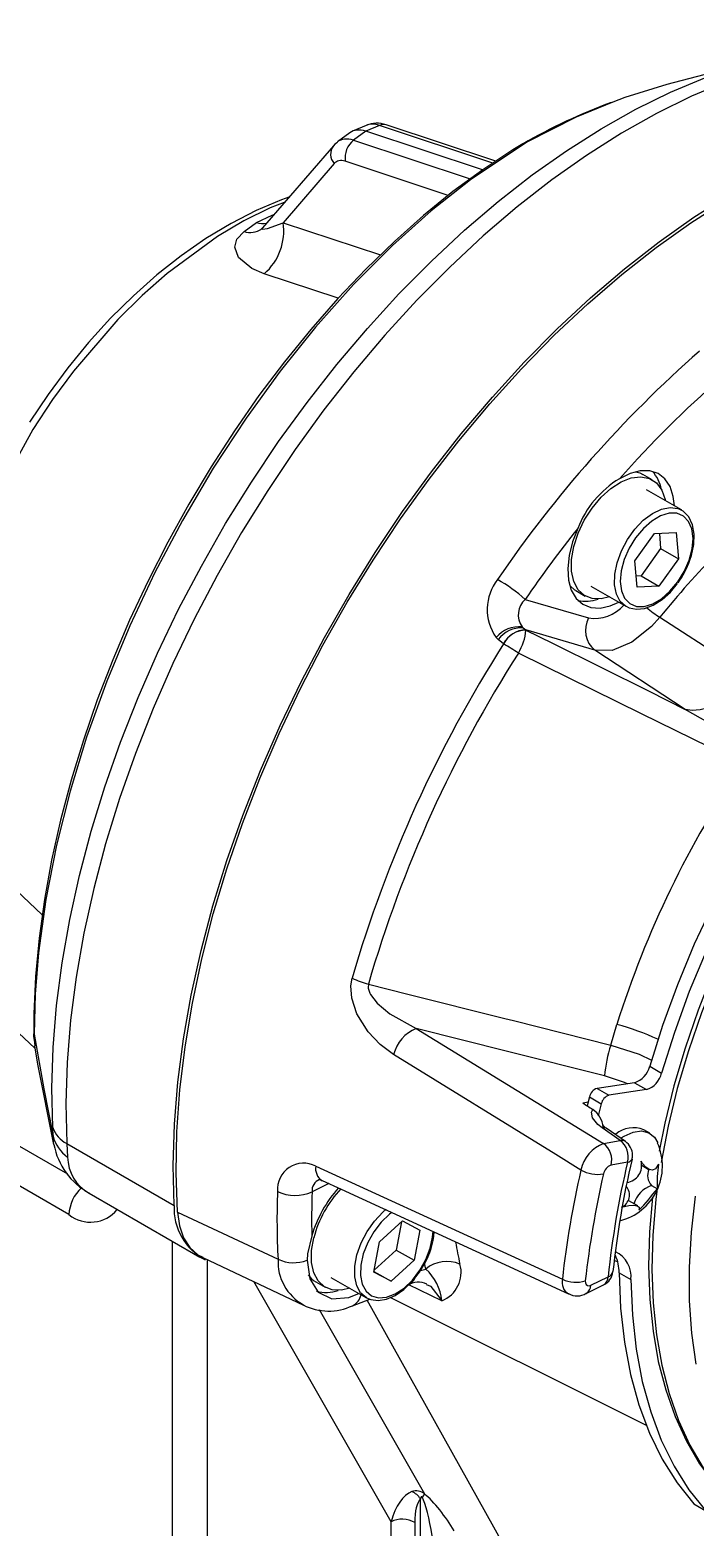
# Model space of a CAD drawing. Header units: millimetres. Extents: x 20 to 768, y 29 to 540.
# Drawn here: x 456.16 to 472, y 216.34 to 252.03 of the extents above; entities that cross this region are included whole.
import ezdxf

# ---------------------------------------------------------------- set-up
doc = ezdxf.new("R2010")
doc.units = ezdxf.units.MM
doc.linetypes.add('CENTERX2', pattern=[20.32, 12.7, -2.54, 2.54, -2.54])
doc.styles.add('SLDTEXTSTYLE0', font='TXT', dxfattribs={"width": 0.605})
doc.dimstyles.new('SLDDIMSTYLE1', dxfattribs={"dimtxt": 3.5, "dimasz": 3.5, "dimexe": 0, "dimexo": 0.0625, "dimgap": 0.875, "dimtad": 1, "dimtoh": 1, "dimdec": 4, "dimlfac": 10, "dimzin": 12, "dimdsep": 46, "dimtxsty": 'SLDTEXTSTYLE0', "dimsah": 1, "dimcen": 0.09, "dimadec": 1, "dimazin": 0, "dimtfac": 1, "dimtdec": 3, "dimtofl": 0, "dimtmove": 0, "dimatfit": 3, "dimfxl": 1, "dimfrac": 2, "dimtolj": 1, "dimtzin": 12, "dimarcsym": 0})

# ---------------------------------------------------------------- blocks, each defined once
blk = doc.blocks.new('*D17')
at = {"color": 7, "linetype": 'Continuous', "lineweight": 0, "transparency": 16777216}
for p, q in [((668.128, 378.198), (767.702, 378.198)), ((463.857, 352.151), (457.826, 351.088))]:
    blk.add_line(p, q, dxfattribs=at)
blk.add_arc((611.578, 378.198), 154.624, 190, 0, dxfattribs=at)
for points in [[(766.202, 378.198), (765.624, 374.705), (766.701, 374.693)], [(459.303, 351.348), (459.421, 347.809), (460.479, 348.008)]]:
    blk.add_solid(points, dxfattribs=at)
at = {"color": 7, "linetype": 'Continuous', "lineweight": 0, "transparency": 16777216, "char_height": 3.5, "attachment_point": 1, "rotation": 5, "style": 'SLDTEXTSTYLE0'}
for s, insert in [('%%d', (627.595, 228.914)), ('170', (619.604, 228.225))]:
    blk.add_mtext(s, dxfattribs=dict(at, insert=insert))

msp = doc.modelspace()

# ---------------------------------------------------------------- linework, layer by layer
at = {"color": 7, "linetype": 'Continuous', "lineweight": 15}
for p, q in [((473.561145, 251.311828), (471.349738, 250.73453)), ((463.787927, 249.57919), (463.495707, 249.363717)), ((464.178897, 249.757907), (463.853225, 249.616776)), ((464.170666, 249.617005), (463.879496, 249.402328)), ((464.494484, 249.757353), (464.170666, 249.617005)), ((466.950875, 248.694451), (464.170666, 249.617005)), ((467.267512, 248.903551), (464.654395, 249.770684)), ((463.395836, 249.271113), (461.703259, 247.309487)), ((463.415843, 248.846509), (462.198338, 247.435481)), ((461.267231, 247.226225), (461.565074, 247.442283)), ((461.565074, 247.442283), (461.939642, 247.6144)), ((471.001791, 241.299328), (470.775517, 241.429953)), ((471.699688, 240.581223), (470.865302, 241.062903)), ((471.657094, 240.602831), (471.699688, 240.581223)), ((470.58773, 239.367288), (471.054238, 240.017914)), ((471.054238, 240.017914), (471.57346, 240.041775)), ((471.171351, 240.023296), (471.20191, 239.659932)), ((471.57346, 240.041775), (471.626173, 239.41501)), ((471.20191, 239.659932), (470.735402, 239.009306)), ((471.20191, 239.659932), (471.626173, 239.41501)), ((470.640443, 238.740523), (470.58773, 239.367288)), ((471.626173, 239.41501), (471.159665, 238.764384)), ((470.735402, 239.009306), (470.618291, 239.003938)), ((470.735402, 239.009306), (471.159665, 238.764384)), ((469.175648, 238.658596), (469.401922, 238.527971)), ((469.538411, 238.764396), (470.372796, 238.282715)), ((471.159665, 238.764384), (470.640443, 238.740523)), ((467.972287, 238.448767), (469.484644, 238.005805)), ((467.898239, 237.794066), (467.923227, 237.767693)), ((467.923227, 237.767693), (467.986967, 237.717504)), ((471.18447, 238.020051), (473.350243, 236.618017)), ((467.329361, 237.488095), (467.279739, 237.541422)), ((467.453727, 237.387887), (467.329361, 237.488095)), ((467.457318, 237.385527), (467.453727, 237.387887)), ((467.986967, 237.717504), (467.990563, 237.715167)), ((469.631725, 237.235785), (467.986967, 237.717504)), ((471.789417, 235.823695), (469.631725, 237.235785)), ((457.090122, 223.768431), (440.286412, 233.469007)), ((465.37517, 228.211737), (469.842858, 225.466897)), ((470.011121, 227.812992), (470.157634, 228.304976)), ((470.940892, 227.308511), (471.223735, 227.145229)), ((470.580337, 226.915286), (469.685341, 226.780108)), ((469.685341, 226.780108), (469.968185, 226.616826)), ((470.86318, 226.752004), (469.968185, 226.616826)), ((470.580337, 226.915286), (470.86318, 226.752004)), ((469.344762, 226.434485), (469.478478, 226.458511)), ((469.503103, 226.576358), (469.449209, 226.366006)), ((469.503103, 226.576358), (469.785946, 226.413076)), ((469.785946, 226.413076), (469.712904, 226.125946)), ((456.710183, 225.644485), (456.703029, 225.8477)), ((470.237846, 225.537872), (469.806714, 225.839098)), ((470.360966, 225.512942), (469.929616, 225.814121)), ((470.94196, 225.708717), (470.800536, 225.790359)), ((457.036509, 225.468379), (459.597398, 223.99001)), ((457.036509, 225.468379), (457.059338, 225.142045)), ((469.842858, 225.466897), (470.237846, 225.537872)), ((470.413929, 225.021658), (470.018941, 224.950683)), ((470.733696, 224.954232), (470.903177, 224.856393)), ((457.572358, 224.277233), (460.21553, 222.751362)), ((470.983134, 224.466539), (471.123521, 224.385495)), ((459.679923, 223.823679), (462.077184, 222.704009)), ((470.660034, 223.974986), (470.446711, 224.098134)), ((464.496043, 223.118483), (465.045036, 223.618991)), ((465.024519, 223.600288), (464.896126, 222.924826)), ((465.045036, 223.618991), (465.457209, 223.399692)), ((464.359223, 222.398694), (464.496043, 223.118483)), ((465.457209, 223.399692), (465.320389, 222.679904)), ((460.279795, 222.749243), (462.68313, 221.6095)), ((464.896126, 222.924826), (464.367652, 222.443035)), ((464.896126, 222.924826), (465.320389, 222.679904)), ((464.771396, 222.179395), (464.359223, 222.398694)), ((464.36242, 222.415492), (464.771396, 222.179395)), ((465.320389, 222.679904), (464.771396, 222.179395)), ((462.976913, 222.16665), (463.203187, 222.036025)), ((463.339675, 222.272449), (464.17406, 221.790769)), ((469.428084, 221.887592), (469.841992, 222.0905)), ((469.534848, 222.083458), (469.948754, 222.286386)), ((470.210222, 222.382993), (470.493066, 222.219711)), ((463.852207, 221.596021), (464.266497, 221.750832)), ((469.708678, 211.862429), (464.199441, 221.725765)), ((465.471135, 204.238969), (465.471135, 216.988055)), ((471.997233, 216.866055), (472.280076, 216.702774)), ((464.772402, 204.34186), (464.772402, 216.441499)), ((465.337311, 216.424408), (465.337311, 204.32477))]:
    msp.add_line(p, q, dxfattribs=at)
at = {"color": 8, "linetype": 'Continuous', "lineweight": 15}
for p, q in [((467.200472, 248.859404), (464.494484, 249.757353)), ((463.879496, 249.402328), (466.659009, 248.47998)), ((466.135187, 248.08643), (463.679889, 248.901197)), ((461.939642, 247.6144), (461.979179, 247.629268)), ((461.939642, 247.6144), (461.959711, 247.606697)), ((462.198338, 247.435481), (464.522556, 246.670727)), ((463.509563, 245.632412), (461.747825, 246.21706)), ((440.688472, 234.190377), (457.054576, 224.742426)), ((454.780464, 232.500701), (456.454093, 230.91955)), ((456.274157, 227.741375), (453.608855, 230.233287)), ((463.287969, 224.509009), (462.889943, 224.313886)), ((459.561723, 199.74099), (459.561723, 223.128789)), ((460.387464, 222.672615), (460.387464, 199.728508)), ((465.471224, 222.431924), (465.600726, 222.470941)), ((465.600726, 222.470941), (465.570225, 222.608122)), ((470.173774, 222.63983), (470.094474, 222.677428)), ((464.772402, 216.441499), (461.501032, 222.170099)), ((465.982521, 221.715382), (465.199106, 222.0958)), ((464.758287, 221.79369), (470.856155, 218.744676)), ((463.061637, 221.50162), (465.570571, 217.108127))]:
    msp.add_line(p, q, dxfattribs=at)
at = {"color": 8, "linetype": 'Continuous', "lineweight": 15, "flags": 128}
for points in [[(456.703029, 225.8477), (456.682435, 226.788938), (456.712894, 227.759298), (456.794291, 228.755073), (456.926314, 229.772442), (457.108458, 230.807531), (457.340028, 231.856378), (457.620136, 232.914964), (457.947712, 233.979247), (458.321504, 235.045155), (458.740082, 236.10863), (459.201847, 237.165577), (459.705031, 238.211956), (460.247713, 239.243798), (460.827814, 240.257119), (461.44312, 241.248069), (462.091276, 242.212858), (462.769804, 243.147794), (463.47611, 244.04928), (464.207493, 244.913905), (464.961156, 245.738342), (465.734218, 246.519449), (466.523722, 247.254233), (467.326651, 247.939882), (468.139933, 248.573767), (468.960459, 249.153488), (469.785093, 249.676806), (470.610679, 250.141746), (471.434063, 250.546504), (472.252095, 250.889536)], [(470.065047, 250.311079), (469.187741, 249.954847), (468.010548, 249.355367)], [(462.224541, 247.913633), (461.889457, 247.793507), (461.26264, 247.481234), (460.63231, 247.107784), (459.4314, 246.226545), (458.83488, 245.700541), (458.252898, 245.124745), (457.196087, 243.895139), (456.697686, 243.214922), (456.230269, 242.502008), (455.437453, 241.063871), (455.093712, 240.306801), (454.793875, 239.537906), (454.354224, 238.054372), (454.203703, 237.306309), (454.104977, 236.568598), (454.067082, 235.206837), (454.126188, 234.551962), (454.239098, 233.928326), (454.464436, 233.179454), (454.780464, 232.500701)], [(461.704011, 247.308851), (461.695476, 247.298241), (461.702886, 247.283462), (461.825269, 247.300096), (462.198338, 247.435481)], [(470.364057, 238.28791), (470.240132, 238.398862), (470.147053, 238.572591), (470.101911, 238.792663), (470.107137, 239.047185), (470.162453, 239.322466), (470.264875, 239.603643), (470.408881, 239.875556), (470.586709, 240.12358), (470.78877, 240.334296), (471.004173, 240.496375), (471.221305, 240.601067), (471.42846, 240.642745), (471.614471, 240.619147), (471.657094, 240.602831)], [(456.264123, 228.079408), (456.259853, 228.077387), (456.26065, 228.077424)], [(470.011121, 227.812992), (470.690809, 227.594322), (470.986628, 227.456559)], [(470.40784, 226.889231), (470.338746, 226.923928), (469.863795, 227.079929)], [(456.73275, 225.446124), (456.723619, 225.473823), (456.710183, 225.644485)], [(464.04417, 221.903397), (463.952904, 222.067952), (463.904575, 222.285367), (463.906542, 222.538085), (463.958696, 222.812456), (464.058227, 223.093716), (464.199769, 223.366679), (464.375692, 223.61664), (464.576512, 223.830144), (464.654648, 223.89723)], [(464.789198, 223.822908), (464.734731, 223.780699), (464.53633, 223.589715), (464.359542, 223.358566), (464.214641, 223.100737), (464.110049, 222.831195), (464.051842, 222.565614), (464.043405, 222.3194), (464.085227, 222.106893), (464.174879, 221.940432), (464.307149, 221.829685)], [(464.307149, 221.829685), (464.474352, 221.781096), (464.66677, 221.797484), (464.873219, 221.877904), (465.081701, 222.017687), (465.280102, 222.208692), (465.45689, 222.439821), (465.601791, 222.697649), (465.706385, 222.967193), (465.764591, 223.232793), (465.775577, 223.375429)], [(465.982521, 221.715382), (465.974131, 221.73538), (465.726836, 222.055872), (465.621609, 222.093073)]]:
    msp.add_lwpolyline(points, dxfattribs=at)
at = {"color": 7, "linetype": 'Continuous', "lineweight": 15, "flags": 128}
for points in [[(472.764276, 250.79803), (471.936843, 250.45105), (471.103996, 250.041647), (470.268921, 249.571366), (469.434811, 249.042031), (468.604854, 248.455659), (467.782225, 247.814471), (466.970069, 247.120944), (466.171491, 246.377729), (465.389544, 245.587639), (464.62722, 244.753723), (463.887431, 243.879165), (463.173008, 242.967309), (462.486682, 242.02164), (461.831076, 241.045758), (461.2087, 240.043425), (460.62193, 239.018448), (460.073013, 237.974752), (459.564044, 236.916331), (459.096973, 235.847249), (458.673585, 234.771555), (458.295496, 233.693394), (457.964155, 232.616893), (457.680828, 231.54613), (457.446598, 230.485235), (457.262361, 229.438249), (457.12882, 228.40918), (457.046488, 227.401963), (457.015678, 226.420441), (457.036509, 225.468379)], [(471.350433, 250.732089), (470.348364, 250.426133), (470.065047, 250.311079)], [(467.911902, 249.314176), (467.67514, 249.172002), (466.958569, 248.700096), (466.247587, 248.177676), (465.544529, 247.606951), (464.85179, 246.990267), (464.171694, 246.330173), (463.506513, 245.629207), (462.858456, 244.890051), (462.229685, 244.11549), (461.622318, 243.308403), (461.038414, 242.47172), (460.479959, 241.608509), (459.948886, 240.721883), (459.447043, 239.815044), (458.976194, 238.891222), (458.538014, 237.953703), (458.134091, 237.005854), (457.765909, 236.051031), (457.434848, 235.092616), (457.142168, 234.133966), (456.889027, 233.178385), (456.676479, 232.229209), (456.50547, 231.289723), (456.37686, 230.363096), (456.291396, 229.452577), (456.24975, 228.56126), (456.250616, 228.079572)], [(468.010548, 249.355367), (466.666584, 248.458364), (465.731965, 247.719473), (464.803924, 246.889177), (463.875936, 245.957373), (462.968596, 244.940236), (462.125682, 243.891336), (461.315003, 242.775366), (460.532013, 241.581132), (459.795371, 240.331738), (459.140276, 239.09262), (458.539404, 237.818496), (457.990725, 236.498398), (457.508801, 235.159678), (457.115263, 233.87146), (456.791705, 232.584184), (456.538826, 231.288407), (456.365392, 230.01261), (456.287009, 229.032748), (456.26065, 228.077424)], [(463.492492, 249.352492), (463.427765, 249.305395), (463.395836, 249.271113)], [(467.915574, 249.307735), (468.005857, 249.35426), (468.010548, 249.355367)], [(459.597398, 223.99001), (459.576567, 224.942071), (459.607377, 225.923593), (459.689709, 226.93081), (459.82325, 227.959879), (460.007487, 229.006865), (460.241717, 230.06776), (460.525044, 231.138523), (460.856385, 232.215025), (461.234474, 233.293186), (461.657862, 234.36888), (462.124933, 235.437961), (462.633902, 236.496382), (463.182819, 237.540078), (463.769589, 238.565055), (464.391965, 239.567388), (465.047571, 240.543271), (465.733897, 241.488939), (466.44832, 242.400795), (467.188108, 243.275354), (467.950433, 244.109269), (468.732379, 244.899359), (469.530958, 245.642575), (470.343114, 246.336101), (471.165743, 246.977289), (471.9957, 247.563661), (472.82981, 248.092996)], [(462.336826, 248.043763), (462.16029, 247.984617), (461.55776, 247.728391), (460.955351, 247.418337), (460.357142, 247.056871), (459.767072, 246.646675), (459.188772, 246.190648), (458.625735, 245.691934), (458.081333, 245.153777), (457.558819, 244.579702), (457.061319, 243.973368), (456.591829, 243.338561), (456.153196, 242.679252)], [(459.679923, 223.823679), (459.647446, 224.768744), (459.666897, 225.744275), (459.738204, 226.746469), (459.861087, 227.77145), (460.035075, 228.815284), (460.259494, 229.873921), (460.533477, 230.943281), (460.855963, 232.019207), (461.225708, 233.097555), (461.641281, 234.174169), (462.101077, 235.244852), (462.603319, 236.305502), (463.146064, 237.352001), (463.727214, 238.380314), (464.344525, 239.386459), (464.995609, 240.366545), (465.67795, 241.316785), (466.38891, 242.233494), (467.125742, 243.11316), (467.885597, 243.952346), (468.665537, 244.747839), (469.46255, 245.496555), (470.273552, 246.195607), (471.095411, 246.842268), (471.924949, 247.434044), (472.758959, 247.968675)], [(461.747825, 246.21706), (461.449682, 246.344065), (461.131117, 246.60663), (461.044085, 246.849845), (461.096646, 247.043873), (461.267231, 247.226225)], [(461.703653, 247.312556), (461.683706, 247.288512), (461.67795, 247.283374)], [(469.128982, 239.708957), (469.231257, 240.024625), (469.378917, 240.33511), (469.565056, 240.625894), (469.780971, 240.883369), (470.016567, 241.095514), (470.260826, 241.252388), (470.502328, 241.346658), (470.72978, 241.373927), (470.932548, 241.332923), (471.101148, 241.22553), (471.227699, 241.056815), (471.306283, 240.834654), (471.312293, 240.804852)], [(471.530007, 240.679168), (471.503327, 240.905674), (471.426502, 241.13913), (471.30369, 241.323047), (471.139727, 241.45019), (470.941068, 241.515565), (470.715534, 241.516599), (470.472003, 241.453222), (470.220065, 241.327949)], [(470.611627, 241.491921), (470.706274, 241.463548), (470.775517, 241.429953)], [(471.896682, 239.384647), (471.936189, 239.491346), (471.99197, 239.75413), (472.001815, 240.003486), (471.96299, 240.228552), (471.874426, 240.416979), (471.74138, 240.554355), (471.646975, 240.599125)], [(471.608212, 238.862754), (471.763122, 239.114466), (471.879898, 239.382261), (471.951753, 239.650582), (471.974511, 239.903817), (471.94685, 240.127245), (471.870377, 240.307913), (471.749536, 240.435304), (471.591351, 240.501986), (471.405014, 240.504137), (471.201356, 240.441603), (470.99221, 240.318004), (470.789733, 240.140552), (470.605691, 239.919544), (470.450781, 239.667832), (470.334006, 239.400037), (470.26215, 239.131716), (470.239392, 238.878501), (470.267053, 238.655053), (470.343526, 238.474385), (470.464367, 238.347014), (470.622552, 238.280312), (470.808889, 238.278161), (471.012548, 238.340714), (471.221693, 238.464294), (471.424171, 238.641746), (471.608212, 238.862754)], [(469.225164, 240.142743), (469.098764, 239.817295), (469.01802, 239.494376), (468.986109, 239.186661), (469.004288, 238.906287), (469.071843, 238.664287), (469.186112, 238.470182), (469.342597, 238.331616), (469.535138, 238.254066), (469.756155, 238.240553), (469.996945, 238.291622), (470.203115, 238.38068)], [(469.985401, 238.506364), (469.785217, 238.45849), (469.568838, 238.465394), (469.382059, 238.540022), (469.233613, 238.678887), (469.130441, 238.875485), (469.077367, 239.120628), (469.076873, 239.402841), (469.128982, 239.708957)], [(481.004696, 239.629571), (480.783283, 239.503582), (480.082212, 239.066682), (479.384917, 238.574278), (478.694949, 238.028888), (478.015825, 237.433302), (477.351006, 236.790549), (476.703879, 236.103889), (476.077742, 235.376841), (475.475786, 234.613116), (474.901078, 233.816569), (474.356547, 232.991303), (473.844967, 232.141491), (473.368945, 231.27148), (472.930907, 230.385687), (472.533086, 229.488652), (472.177508, 228.584913), (471.865984, 227.679099), (471.600105, 226.775845), (471.381223, 225.879709), (471.213348, 225.012551)], [(480.622187, 239.50231), (479.975191, 239.097132), (479.279984, 238.606207), (478.592083, 238.062458), (477.914993, 237.46865), (477.252165, 236.827805), (476.606977, 236.143218), (475.982716, 235.418343), (475.382563, 234.656886), (474.809576, 233.862734), (474.266676, 233.039929), (473.756628, 232.192675), (473.282032, 231.325258), (472.845307, 230.442131), (472.448677, 229.54777), (472.094164, 228.646749), (471.783575, 227.743654), (471.518491, 226.843098), (471.300264, 225.949657), (471.167943, 225.286528)], [(470.366962, 238.295763), (470.447755, 238.247218), (470.626851, 238.212219), (470.820724, 238.233665), (471.026285, 238.311058), (471.234743, 238.442876), (471.434278, 238.622324), (471.602489, 238.825622)], [(478.826706, 239.133733), (478.087161, 238.538601), (477.360361, 237.888334), (476.65026, 237.186481), (475.960718, 236.436886), (475.295486, 235.643583), (474.658182, 234.8109), (474.052271, 233.943387), (473.481049, 233.04573), (472.947621, 232.122819), (472.454888, 231.179695), (472.005532, 230.221469), (471.601993, 229.253347), (471.246469, 228.280607), (470.940892, 227.308511)], [(479.10955, 238.970451), (478.370004, 238.375319), (477.643204, 237.725052), (476.933103, 237.023199), (476.243562, 236.273604), (475.578329, 235.480301), (474.941025, 234.647618), (474.335114, 233.780105), (473.763892, 232.882448), (473.230464, 231.959537), (472.737731, 231.016413), (472.288375, 230.058188), (471.884837, 229.090065), (471.529312, 228.117325), (471.223735, 227.145229)], [(469.175648, 238.658596), (469.155786, 238.670647), (469.032486, 238.778163)], [(471.18447, 238.020051), (470.98539, 237.799389), (470.518386, 237.42509), (470.049426, 237.229788), (469.631725, 237.235785)], [(467.990563, 237.715167), (468.622555, 237.400472), (470.924891, 236.254121), (471.789417, 235.823695)], [(473.162561, 234.526965), (472.772192, 234.719192), (470.749317, 235.716279), (468.44308, 236.854956), (467.810138, 237.167807)], [(473.350243, 236.618017), (473.157884, 236.409903), (472.956011, 236.226725), (472.748944, 236.072379), (472.541119, 235.95017), (472.336976, 235.862724), (472.140892, 235.811903), (471.957061, 235.798798), (471.789417, 235.823695)], [(473.162561, 234.526965), (473.204544, 234.562892), (473.231783, 234.610928), (473.23888, 234.658742), (473.225834, 234.728648), (473.162367, 234.846239), (472.84437, 235.159888), (472.333988, 235.511776), (471.789417, 235.823695)], [(464.834087, 227.587249), (464.513071, 227.825749), (464.224241, 228.128572), (463.95498, 228.558537), (463.83303, 228.930466), (463.814209, 229.22598), (463.846781, 229.413473)], [(464.232107, 229.269127), (464.224921, 229.187673), (464.226124, 229.175836), (464.266162, 229.049708), (464.281366, 229.020779), (464.441443, 228.81441), (464.744579, 228.561247), (465.37517, 228.211737)], [(464.232107, 229.269127), (465.170943, 229.032737), (467.483905, 228.450086), (467.692759, 228.397461), (470.011121, 227.812992)], [(469.863795, 227.079929), (467.546045, 227.664663), (465.37517, 228.211737)], [(456.248368, 228.079846), (456.247213, 228.017447), (456.259284, 227.932616)], [(456.26065, 228.077424), (456.493201, 226.769824), (456.710183, 225.644485)], [(456.265104, 227.792947), (456.341705, 227.356589), (456.723386, 225.443974)], [(469.299449, 224.8325), (468.701932, 225.200959), (464.834087, 227.587249)], [(469.806714, 225.839098), (469.70461, 225.91904), (469.574645, 226.075532), (469.549903, 226.216244), (469.581289, 226.279417)], [(469.930159, 225.814045), (469.921338, 225.819503), (469.848446, 225.879112), (469.821987, 225.908793), (469.823411, 225.905515)], [(470.262176, 225.598881), (470.333973, 225.644631), (470.545236, 225.738109), (470.74373, 225.764449), (470.916982, 225.722), (471.054107, 225.613393), (471.131299, 225.484808)], [(462.977983, 224.926089), (465.821438, 223.621173), (468.857526, 222.229833)], [(471.14992, 224.971513), (471.082838, 224.864514), (471.011273, 224.830524), (470.927978, 224.8437), (470.847525, 224.898636), (470.769209, 224.990778), (470.73507, 225.043802)], [(463.049684, 224.607364), (463.050673, 224.606553), (463.095904, 224.595635), (463.128244, 224.579003)], [(463.126115, 224.583881), (463.581268, 224.373332), (469.00533, 221.878613)], [(471.006895, 224.187225), (470.93662, 223.357215), (470.914476, 222.537042), (470.942267, 221.745948), (471.019851, 220.98794), (471.146832, 220.266879), (471.322565, 219.58644), (471.546153, 218.950117), (471.816457, 218.361125), (472.132099, 217.822466), (472.491471, 217.336892), (472.591382, 217.220176)], [(471.121052, 224.393514), (471.088668, 224.127053), (471.016485, 223.279472), (470.994275, 222.456846), (471.022149, 221.663366), (471.099967, 220.90308), (471.227329, 220.179864), (471.40359, 219.497394), (471.62785, 218.859141), (471.898965, 218.26838), (472.215556, 217.728088), (472.576008, 217.241073), (472.978485, 216.809759), (473.420936, 216.436369), (473.901105, 216.122813), (474.122805, 216.004685)], [(472.025427, 224.208744), (471.927542, 223.352458), (471.879888, 222.519095), (471.882713, 221.713005), (471.936002, 220.938383), (472.039479, 220.199275)], [(459.679923, 223.823679), (459.727638, 223.498214), (459.825629, 223.215886), (459.971853, 222.985407), (460.16153, 222.812602), (460.282396, 222.754707)], [(470.26742, 223.944095), (470.447068, 223.986091), (470.561454, 223.995361), (470.645971, 223.98148), (470.68877, 223.948301), (470.693389, 223.898684), (470.68227, 223.871786)], [(462.881862, 223.266173), (462.78313, 222.832165), (462.771004, 222.680785)], [(463.786665, 222.014399), (463.586482, 221.966525), (463.370103, 221.973429), (463.183324, 222.048076), (463.034878, 222.186922), (462.931706, 222.38352), (462.878632, 222.628663), (462.878137, 222.910895), (462.930247, 223.216992)], [(462.771004, 222.680785), (462.831869, 222.235522), (463.036425, 221.917058), (463.360108, 221.761819), (463.762172, 221.79006), (464.018286, 221.896139)], [(464.18947, 221.782232), (464.286409, 221.742716), (464.468924, 221.720193), (464.665735, 221.753707), (464.872868, 221.843201), (465.080397, 221.98607), (465.276555, 222.174597), (465.451807, 222.398878), (465.567258, 222.595382)], [(469.405496, 222.193185), (469.40714, 222.139352), (469.424405, 222.098254), (469.455297, 222.074582), (469.496311, 222.070945), (469.534848, 222.083458)], [(470.210222, 222.382993), (470.245673, 221.533771), (470.336544, 220.721935), (470.482337, 219.951908), (470.682263, 219.22785), (470.93523, 218.553724), (471.239866, 217.933176), (471.594509, 217.369589), (471.997233, 216.866055)], [(470.493066, 222.219711), (470.528516, 221.370489), (470.619387, 220.558653), (470.76518, 219.788626), (470.965106, 219.064568), (471.218074, 218.390442), (471.522709, 217.769894), (471.877353, 217.206307), (472.280076, 216.702774)], [(464.187453, 221.783335), (464.048923, 221.897555), (464.04417, 221.903397)], [(465.518477, 217.018123), (465.50951, 217.031279), (465.505606, 217.03487), (465.502226, 217.036841), (465.498892, 217.037685), (465.49509, 217.037193), (465.489862, 217.033765), (465.479209, 217.015178), (465.471135, 216.988055)]]:
    msp.add_lwpolyline(points, dxfattribs=at)
at = {"color": 7, "linetype": 'CENTERX2', "lineweight": 0}
msp.add_arc((611.578143, 378.198485), 150, 190, 170, dxfattribs=at)
at = {"color": 7, "linetype": 'Continuous', "lineweight": 15}
for centre, radius, start, end in [((475.041405, 236.817068), 14.389111, 110.4117158, 119.6664925), ((464.438521, 249.185957), 0.623303, 69.7364982, 114.331169), ((464.208268, 248.981055), 0.53438, 127.9693957, 188.5944846), ((461.72477, 247.914317), 0.498316, 251.3086055, 278.6963949), ((460.864861, 247.236037), 1.34831, 310.9095602, 8.5065007), ((491.185698, 222.679978), 28.873528, 131.3021803, 145.7681621), ((489.683764, 224.134871), 25.969935, 131.0366811, 138.544529), ((471.482361, 239.258157), 2.424342, 121.3776149, 158.6000001), ((470.412929, 240.938669), 0.817905, 9.3101459, 43.5470526), ((493.013192, 221.238645), 30.384786, 141.5261995, 145.500023), ((488.188643, 224.326676), 21.832325, 135.72767, 141.1556815), ((470.05976, 239.989879), 1.934059, 323.7149007, 341.7639055), ((468.213442, 238.209272), 1.147965, 141.5842103, 215.5750149), ((465.144999, 235.214801), 4.29559, 48.8384874, 59.6730734), ((468.295879, 238.08063), 0.490139, 131.315378, 215.7787788), ((469.415623, 239.284552), 0.881581, 257.7289403, 289.4243675), ((467.834001, 237.06793), 0.728972, 84.9444672, 139.4935755), ((467.882989, 237.082675), 0.686199, 86.6382507, 143.7847608), ((468.233285, 238.086499), 0.444716, 221.1148957, 225.7970595), ((470.021744, 237.70934), 0.613489, 151.102417, 230.5251929), ((493.344083, 220.857797), 30.713035, 147.4432925, 163.8252267), ((467.987022, 237.121281), 0.596223, 90.0052478, 153.4385588), ((467.990652, 237.118898), 0.596269, 90.0085945, 153.4382122), ((462.539603, 229.021503), 9.70262, 57.0977467, 59.5461574), ((466.717063, 237.831531), 1.278805, 328.7335834, 354.7791827), ((493.447922, 220.794374), 30.420146, 147.4358803, 163.8239212), ((493.153346, 221.035745), 24.117308, 145.9856914, 162.4576047), ((464.617728, 230.885001), 1.66125, 242.3495193, 256.5776757), ((465.720499, 227.365878), 0.913636, 112.2081427, 165.9778479), ((473.292072, 226.772277), 3.442053, 162.4010005, 174.8720242), ((470.412518, 227.431074), 0.542403, 288.0230379, 346.9404289), ((470.695361, 227.267793), 0.542403, 288.0230379, 346.9404289), ((469.770605, 226.520472), 0.273278, 108.1800814, 168.1996596), ((470.053449, 226.35719), 0.273278, 108.1800814, 168.1996596), ((469.227782, 225.781069), 0.610998, 6.9494208, 54.6496619), ((457.346022, 226.076738), 0.682567, 199.6061995, 243.0345489), ((457.572033, 225.870863), 0.891085, 194.7172265, 234.8751592), ((470.547674, 225.207617), 0.635238, 66.5430528, 130.7510586), ((458.371016, 225.75041), 1.669018, 190.5248044, 241.6256516), ((470.153968, 224.650474), 0.873691, 110.8600942, 167.9748295), ((469.54277, 225.076397), 0.492486, 345.2108237, 52.4587514), ((469.900355, 224.926327), 1.34496, 284.1279637, 24.115467), ((469.937746, 225.147369), 0.492497, 345.2114738, 52.4578506), ((470.131085, 225.184934), 0.4, 0, 55.0602191), ((462.689548, 224.36974), 0.626673, 62.5958057, 184.263405), ((470.112839, 224.686941), 0.279959, 109.5968418, 169.2380263), ((491.287229, 220.064643), 21.453826, 166.6408063, 174.0558342), ((491.020924, 220.225072), 21.070574, 166.6414073, 174.0502506), ((470.345959, 224.937142), 0.403464, 277.6417208, 15.3290598), ((470.131085, 225.184934), 0.4, 346.76035, 0), ((474.056267, 224.546986), 2.937188, 171.6896315, 183.1517822), ((491.663035, 219.696392), 22.945796, 167.0655284, 173.6610617), ((469.710719, 225.605911), 0.875961, 241.9976694, 278.3419587), ((491.715374, 219.714754), 22.447122, 167.065587, 173.6609366), ((471.249344, 224.706972), 0.358714, 157.304497, 222.0873847), ((479.565001, 223.649442), 17.513354, 177.7953818, 183.0945357), ((462.487078, 225.191578), 0.965734, 244.0581968, 294.6553893), ((480.296384, 223.65575), 17.418879, 177.8346802, 181.2815373), ((465.785818, 222.393488), 3.032249, 138.3729979, 163.2736371), ((465.51581, 222.54988), 2.670239, 136.5888616, 165.5324028), ((470.138593, 224.236789), 0.31979, 293.7562338, 40.5365438), ((471.22135, 223.820921), 0.688164, 110.252691, 162.3549609), ((465.605999, 228.678412), 6.990864, 316.5628674, 322.1152429), ((460.985842, 223.921666), 1.390125, 177.1820059, 242.3669817), ((464.159474, 223.436718), 1.640031, 329.1361443, 357.1105245), ((469.321775, 222.40563), 0.888736, 358.5404075, 25.8684282), ((469.835007, 222.29049), 0.661854, 353.8609723, 63.7813018), ((462.451764, 223.519077), 0.897021, 245.3179367, 290.8479332), ((466.10379, 221.86696), 0.786045, 66.6543952, 129.7913807), ((464.831521, 221.608007), 1.155998, 5.3296229, 48.2867441), ((465.721926, 222.388388), 0.721697, 291.1669365, 16.1105153), ((469.66591, 222.449669), 0.4, 296.1168696, 354.1883511), ((463.264313, 222.656937), 0.568313, 214.5098396, 239.6216236), ((465.425677, 221.666304), 0.489995, 65.8200911, 121.5300634), ((469.174849, 222.859517), 0.705121, 243.2545797, 289.0929572), ((463.22208, 222.73597), 0.826578, 254.0509357, 290.3901383), ((469.208981, 222.242414), 0.412528, 240.20776, 301.80996), ((463.282944, 222.787621), 1.320447, 242.8138926, 295.5701286), ((465.37023, 216.858078), 0.320408, 51.2980092, 107.8929316), ((465.069099, 216.730961), 0.477211, 32.5980683, 64.8660806), ((465.105544, 217.317208), 0.509868, 324.0844171, 335.7908776), ((465.0384, 215.889028), 0.613172, 60.8247401, 115.7094366)]:
    msp.add_arc(centre, radius, start, end, dxfattribs=at)
at = {"color": 8, "linetype": 'Continuous', "lineweight": 15}
for centre, radius, start, end in [((464.590867, 249.566958), 0.213401, 72.6810083, 116.849781), ((463.665601, 249.071043), 0.33585, 143.443161, 221.9557339), ((461.415769, 247.665236), 0.463458, 251.3069426, 304.6322426), ((469.627865, 238.919137), 0.924493, 261.087912, 318.8552401), ((472.500143, 240.169746), 2.520354, 229.5966303, 238.5322143), ((468.477112, 222.06849), 6.458941, 65.6695983, 74.9189417), ((457.044868, 227.98611), 0.789517, 173.3583542, 193.962386), ((469.836745, 225.67451), 0.167306, 56.4198692, 100.3405661), ((470.267895, 225.373299), 0.167294, 56.5233825, 100.3472371), ((458.053081, 225.148537), 0.993764, 180.3743032, 241.1116354), ((463.303705, 224.863413), 0.331697, 169.1082083, 237.5671511), ((470.410673, 225.141433), 0.11982, 271.5571106, 336.4348864), ((463.167758, 224.345611), 0.279621, 111.5349766, 186.5145807), ((458.018267, 223.725411), 0.929141, 132.6124668, 177.3461777), ((457.6038, 224.412481), 0.823811, 231.4250005, 320.7219263), ((475.805359, 224.742891), 9.634018, 189.7499815, 192.9210057), ((463.250303, 222.645598), 1.174572, 177.1495605, 241.0958383), ((469.901586, 222.445948), 0.166388, 286.4679357, 347.2202384), ((465.050201, 222.384884), 0.319793, 292.3953931, 337.0595604), ((469.172327, 222.154666), 0.323651, 166.570668, 238.8358452), ((469.314346, 222.076602), 0.220608, 301.0723943, 1.7809929), ((469.728184, 222.279565), 0.220676, 301.045951, 1.7711619), ((463.702274, 221.923012), 0.359739, 294.6686165, 349.7161984)]:
    msp.add_arc(centre, radius, start, end, dxfattribs=at)
at = {"color": 7, "linetype": 'Continuous', "lineweight": 15}
for centre, major_axis, ratio, start_param, end_param in [((464.320395, 248.729357), (-0.500885, 0.870476), 0.574999637, 5.710484849, 6.348462117), ((463.769725, 248.368598), (-0.300531, 0.522286), 0.574999637, 5.710484849, 6.481826588), ((480.860238, 228.155172), (220.391099, -144.187623), 0.029421257, 4.679370725, 4.680445188), ((465.307705, 216.09829), (0.12007, 1.084928), 0.540394124, 0.26205903, 1.309256581), ((465.874439, 216.425459), (-0.570948, 0.796192), 0.23165437, 4.291812411, 5.555905197), ((465.604963, 216.252802), (-0.067375, 0.768963), 0.33686065, 0.269134746, 1.316332297), ((465.619766, 216.136343), (-0.156046, 0.93566), 0.133700329, 4.655110305, 5.919203091)]:
    msp.add_ellipse(centre, major_axis=major_axis, ratio=ratio, start_param=start_param, end_param=end_param, dxfattribs=at)
at = {"color": 8, "linetype": 'Continuous', "lineweight": 15}
for centre, major_axis, ratio, start_param, end_param in [((464.618253, 248.858443), (-0.46044, 0.889452), 0.581840536, 5.735726508, 6.243150157), ((464.052568, 248.531879), (-0.538737, 0.844293), 0.570388898, 5.683684491, 6.330819213)]:
    msp.add_ellipse(centre, major_axis=major_axis, ratio=ratio, start_param=start_param, end_param=end_param, dxfattribs=at)

# ---------------------------------------------------------------- dimensions: what is measured, and where the dimension line sits
at = {"color": 7, "linetype": 'Continuous', "lineweight": 0}
dim = msp.add_angular_dim_2l(base=(625.054523, 224.162753), line1=((611.578143, 378.198485), (463.85698, 352.151258)), line2=((668.128225, 378.198485), (456.415654, 378.198485)), text='170%%d', dimstyle='SLDDIMSTYLE1', dxfattribs=at)
dim.commit()
dim.dimension.update_dxf_attribs({"geometry": '*D17', "text_midpoint": (625.054523, 224.162753), "dimtype": 162})

doc.saveas('drawing.dxf')
